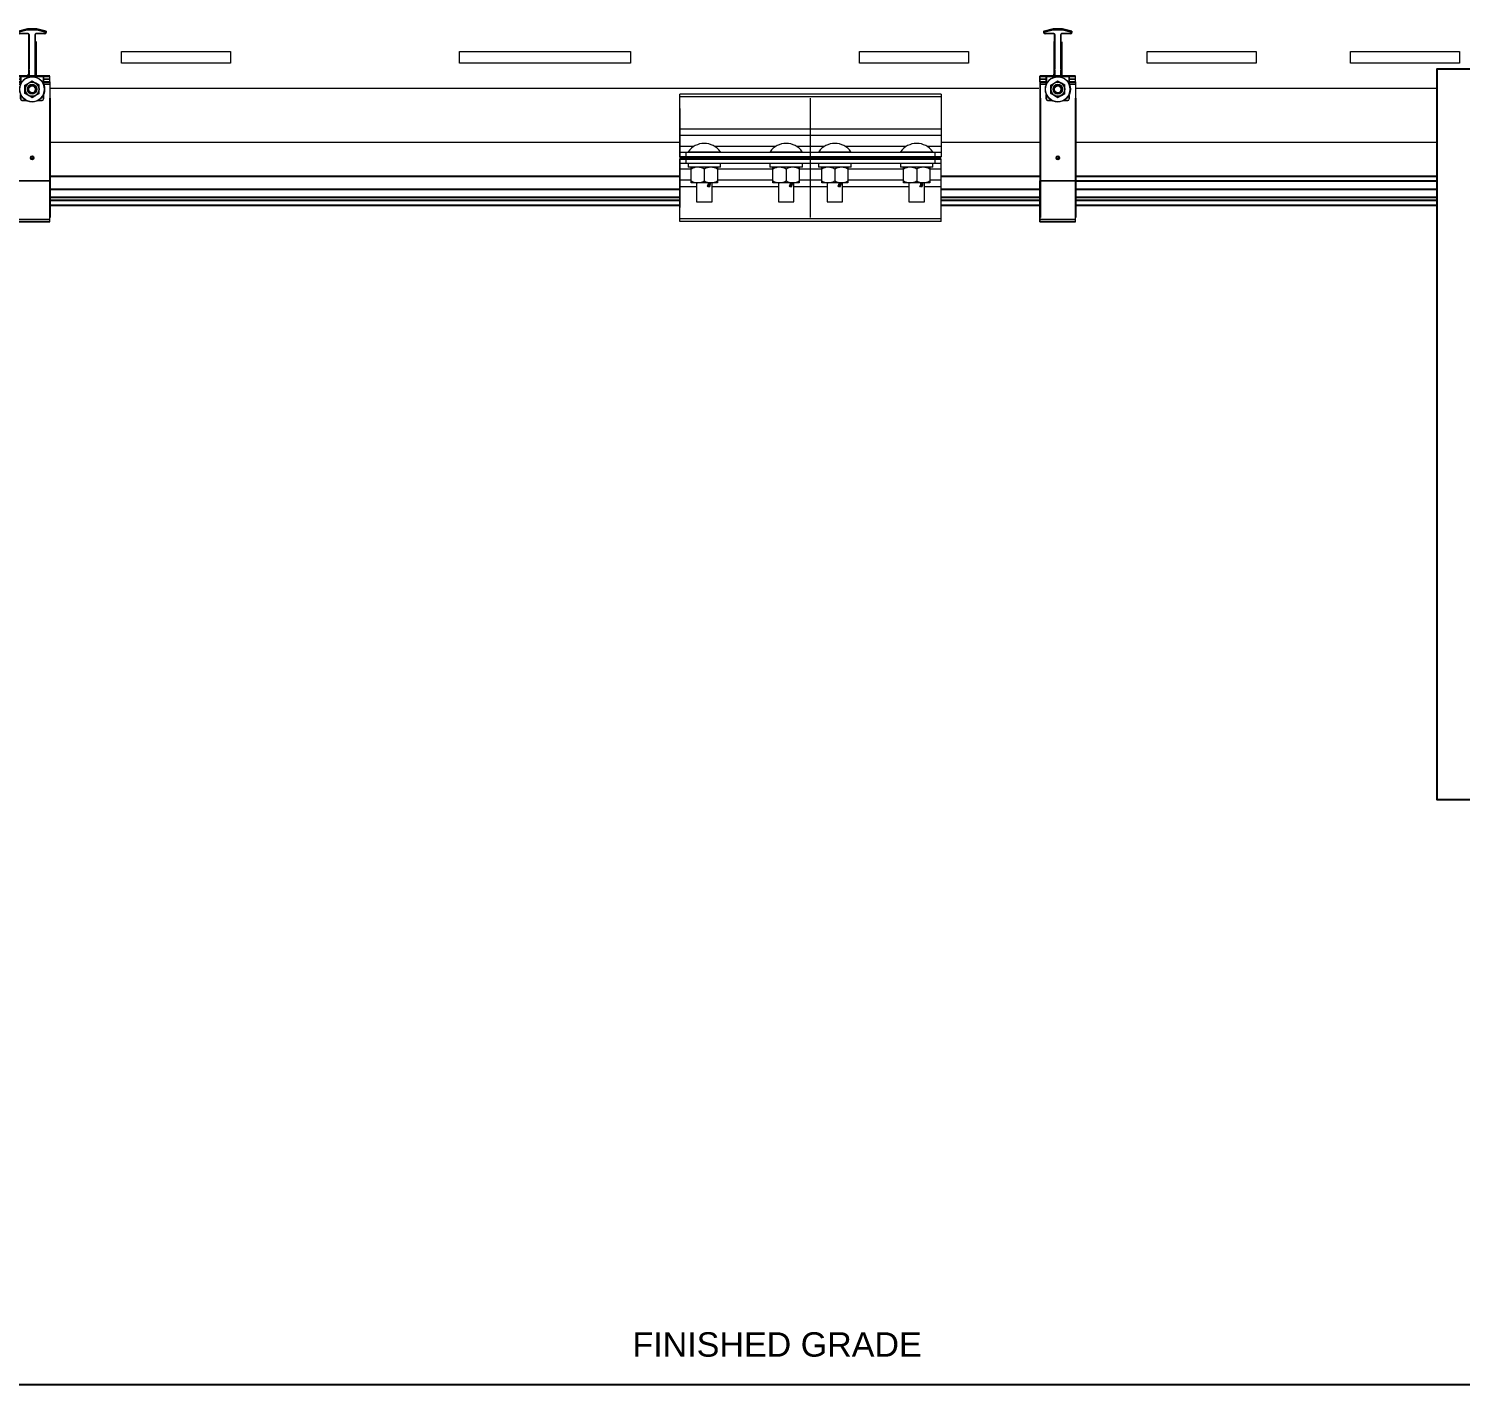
# Model space of a CAD drawing. Header units: feet. Extents: x 0.3 to 98.5, y -18.6 to 31.5.
# Drawn here: x 67.081 to 70.424, y 3.356 to 6.521 of the extents above; entities that cross this region are included whole.
import ezdxf

# ---------------------------------------------------------------- set-up
doc = ezdxf.new("R2010")
doc.units = ezdxf.units.FT
doc.header["$MEASUREMENT"] = 0
for name, color, linetype in [('ATI CENTER SUPPORT', 7, 'Continuous'), ('ATI_EARTH', 34, 'Continuous'), ('DC FEEEDERS', 1, 'Continuous'), ('DC STRING CABLES', 30, 'Continuous'), ('E-COMB-BOX', 42, 'Continuous'), ('G-ANNO-TEXT', 1, 'Continuous')]:
    doc.layers.add(name, color=color, linetype=linetype)
doc.styles.add('NEI-A', font='arial.ttf')

# ---------------------------------------------------------------- blocks, each defined once
blk = doc.blocks.new('CLAMP')
at = {"color": 3, "linetype": 'Continuous', "lineweight": 15}
for p, q in [((-0.0048, 0.1326), (-0.0142, 0.1302)), ((-0.0048, 0.1326), (-0.0048, 0.1315)), ((0.0048, 0.1326), (-0.0048, 0.1326)), ((0.0048, 0.1326), (0.0048, 0.1315)), ((0.0142, 0.1302), (0.0048, 0.1326)), ((-0.0144, 0.1299), (-0.0144, 0.1287)), ((-0.0048, 0.1315), (-0.0142, 0.129)), ((-0.0142, 0.1302), (-0.0142, 0.129)), ((-0.0131, 0.1275), (-0.004, 0.1275)), ((0.0048, 0.1315), (-0.0048, 0.1315)), ((-0.0032, 0.1267), (-0.0032, 0.091)), ((0.0032, 0.1242), (0.0032, 0.1267)), ((0.0032, 0.091), (0.0032, 0.1242)), ((0.004, 0.1275), (0.0131, 0.1275)), ((0.0142, 0.129), (0.0048, 0.1315)), ((0.0142, 0.1302), (0.0142, 0.129)), ((0.0144, 0.1299), (0.0144, 0.1287)), ((-0.0032, 0.0921), (-0.0037, 0.0916)), ((-0.0037, 0.0916), (-0.0037, 0.0905)), ((-0.0037, 0.0916), (-0.0037, 0.0916)), ((-0.0032, 0.091), (-0.0037, 0.0905)), ((-0.0037, 0.0905), (-0.0032, 0.09)), ((-0.0032, 0.09), (-0.0032, 0.0851)), ((0.0032, 0.0921), (0.0037, 0.0916)), ((0.0032, 0.091), (0.0037, 0.0905)), ((0.0037, 0.0905), (0.0032, 0.09)), ((0.0032, 0.0839), (0.0032, 0.09)), ((0.0037, 0.0916), (0.0037, 0.0905)), ((0.0037, 0.0916), (0.0037, 0.0916)), ((-0.0182, 0.0808), (-0.0182, 0.0839)), ((-0.0182, 0.0782), (-0.0182, 0.0808)), ((-0.0182, 0.0808), (-0.0117, 0.0808)), ((-0.0182, 0.0782), (-0.0182, 0.0778)), ((-0.0182, 0.0782), (-0.0117, 0.0782)), ((-0.0182, 0.0778), (-0.0182, 0.0758)), ((-0.0117, 0.0778), (-0.0182, 0.0778)), ((-0.0182, 0.0758), (-0.0182, -0.0236)), ((-0.0117, 0.0758), (-0.0182, 0.0758)), ((-0.0117, 0.0828), (-0.0117, 0.0821)), ((-0.0117, 0.0821), (-0.0117, 0.0755)), ((-0.0072, 0.0839), (-0.0102, 0.0837)), ((-0.0102, 0.0839), (-0.0102, 0.0837)), ((-0.0036, 0.0766), (-0.0072, 0.0745)), ((-0.0072, 0.0704), (-0.0072, 0.0745)), ((-0.0035, 0.0851), (-0.0049, 0.0851)), ((-0.0035, 0.0851), (-0.0049, 0.0851)), ((-0.0049, 0.0848), (-0.0041, 0.0848)), ((-0.0041, 0.0841), (-0.0049, 0.084)), ((-0.0041, 0.0848), (-0.0041, 0.0841)), ((0, 0.0787), (-0.0036, 0.0766)), ((0.0036, 0.0766), (0, 0.0787)), ((0.0072, 0.0745), (0.0036, 0.0766)), ((0.0102, 0.0837), (0.0072, 0.0839)), ((0.0072, 0.0704), (0.0072, 0.0745)), ((0.0102, 0.0839), (0.0102, 0.0837)), ((0.0117, 0.0828), (0.0117, 0.0821)), ((0.0117, 0.0755), (0.0117, 0.0821)), ((0.0117, 0.0808), (0.0182, 0.0808)), ((0.0117, 0.0782), (0.0182, 0.0782)), ((0.0182, 0.0778), (0.0117, 0.0778)), ((0.0182, 0.0758), (0.0117, 0.0758)), ((0.0182, 0.0808), (0.0182, 0.0839)), ((0.0182, 0.0782), (0.0182, 0.0808)), ((0.0182, 0.0782), (0.0182, 0.0778)), ((0.0182, 0.0778), (0.0182, 0.0758)), ((0.0182, 0.0758), (0.0182, -0.0236)), ((-0.0117, 0.0652), (-0.0117, 0.0605)), ((-0.0101, 0.0589), (-0.0056, 0.0589)), ((-0.0072, 0.0662), (-0.0072, 0.0704)), ((-0.0072, 0.0662), (-0.0036, 0.0642)), ((-0.0036, 0.0642), (0, 0.0621)), ((0, 0.0621), (0.0036, 0.0642)), ((0.0036, 0.0642), (0.0072, 0.0662)), ((0.0056, 0.0589), (0.0101, 0.0589)), ((0.0072, 0.0662), (0.0072, 0.0704)), ((0.0117, 0.0605), (0.0117, 0.0652)), ((0.0182, -0.0236), (-0.0182, -0.0236)), ((-0.0182, -0.0633), (-0.0182, -0.0236)), ((0.0182, -0.0633), (0.0182, -0.0236)), ((0.0182, -0.0633), (-0.0182, -0.0633)), ((-0.0182, -0.0657), (-0.0182, -0.0633)), ((0.0182, -0.0657), (-0.0182, -0.0657)), ((0.0182, -0.0657), (0.0182, -0.0633))]:
    blk.add_line(p, q, dxfattribs=at)
at = {"color": 3}
for p, q in [((-0.0182, 0.0839), (0.0182, 0.0839)), ((-0.0182, 0.0612), (-0.0182, -0.0612))]:
    blk.add_line(p, q, dxfattribs=at)
at = {"color": 3, "linetype": 'Continuous', "lineweight": 15}
for radius in [0.0128, 0.0048, 0.0036]:
    blk.add_circle((0, 0.0704), radius, dxfattribs=at)
at = {"color": 3}
blk.add_circle((0, 0), 0.00147, dxfattribs=at)
at = {"color": 3, "linetype": 'Continuous', "lineweight": 15}
for centre, radius, start, end in [((-0.0141, 0.1299), 0.0003, 104.672, 179.9818), ((-0.0141, 0.1287), 0.0003, 104.672, 179.9818), ((-0.0131, 0.1287), 0.00128, 180.0273, 270.0273), ((-0.004, 0.1267), 0.000799, 0.0273, 90.0273), ((0.004, 0.1267), 0.000799, 89.9727, 179.9727), ((0.0131, 0.1287), 0.00128, 269.9727, 359.9727), ((0.0141, 0.1299), 0.0003, 0.0182, 75.328), ((0.0141, 0.1287), 0.0003, 0.0182, 75.328), ((-0.0103, 0.0829), 0.00139, 133.1103, 183.5333), ((-0.0101, 0.0821), 0.0016, 93.3224, 179.9748), ((0, 0.0704), 0.00719, 120, 180), ((-0.0042, 0.0851), 0.00101, 273.3224, 359.9748), ((0, 0.0704), 0.00719, 60, 120), ((0, 0.0704), 0.00719, 0, 60), ((0.0101, 0.0821), 0.0016, 0.0252, 86.6776), ((0.0102, 0.0828), 0.00154, 359.0792, 44.4283), ((-0.0101, 0.0605), 0.0016, 180.0273, 270.0273), ((0, 0.0704), 0.00719, 180, 240), ((0, 0.0704), 0.00719, 240, 300), ((0, 0.0704), 0.00719, 300, 0), ((0.0101, 0.0605), 0.0016, 269.9727, 359.9727)]:
    blk.add_arc(centre, radius, start, end, dxfattribs=at)
blk.add_ellipse((-0.0042, 0.0859), major_axis=(0, 0.00107), ratio=0.942202, start_param=3.200091, end_param=4.712389, dxfattribs=at)
blk = doc.blocks.new('*U20')
at = {"color": 1}
blk.add_line((-0.5005, 0.0354), (-0.5005, 0), dxfattribs=at)
at = {"color": 2}
for p, q in [((-0.5, 0.0354), (-0.5, 0)), ((0.545, 0.0354), (0.545, 0))]:
    blk.add_line(p, q, dxfattribs=at)
at = {"color": 1, "extrusion": (1, 0, 0), "const_width": 1.9558, "elevation": -0.5005}
blk.add_lwpolyline([(0, 0), (0.0354, 0)], dxfattribs=at)
at = {"color": 2, "extrusion": (1, 0, 0), "const_width": 1.9558, "elevation": -0.5005}
blk.add_lwpolyline([(0, 0), (0.0354, 0)], dxfattribs=at)
at = {"color": 1, "extrusion": (0, -1, 0), "const_width": 1.9558, "elevation": -0.0354}
blk.add_lwpolyline([(-0.5, 0), (0.545, 0)], dxfattribs=at)
at = {"color": 2, "extrusion": (-1, 0, 0), "const_width": 1.9558, "elevation": -0.5455}
blk.add_lwpolyline([(0, 0), (-0.0354, 0)], dxfattribs=at)
at = {"color": 1, "extrusion": (0, 1, 0), "const_width": 1.9558}
blk.add_lwpolyline([(0.5, 0), (-0.545, 0)], dxfattribs=at)
blk.add_blockref('CLAMP', (-0.5037, -0.0839))
at = {"xscale": -1}
blk.add_blockref('CLAMP', (0.5487, -0.0839), dxfattribs=at)

msp = doc.modelspace()

# ---------------------------------------------------------------- linework, layer by layer
at = {"color": 1}
msp.add_line((69.49159, 6.49034), (69.49159, 6.4099), dxfattribs=at)
at = {"color": 2}
msp.add_line((69.49272, 6.49034), (69.49272, 6.4099), dxfattribs=at)
at = {"color": 2, "extrusion": (-1, 0, -1.22465e-16), "const_width": 4.44955, "elevation": -67.08185}
msp.add_lwpolyline([(-6.4099, 0), (-6.49034, 0)], dxfattribs=at)
at = {"color": 1, "extrusion": (1, 0, 1.22465e-16), "const_width": 4.44955, "elevation": 69.49159}
msp.add_lwpolyline([(6.4099, 0), (6.49034, 0)], dxfattribs=at)
at = {"color": 2, "extrusion": (1, 0, 1.22465e-16), "const_width": 4.44955, "elevation": 69.49159}
msp.add_lwpolyline([(6.4099, 0), (6.49034, 0)], dxfattribs=at)
at = {"color": 1, "extrusion": (0, -1, 0), "const_width": 4.44955, "elevation": -6.49034}
msp.add_lwpolyline([(69.49272, 0), (70.83592, 0)], dxfattribs=at)
at = {"color": 1, "extrusion": (0, 1, 0), "const_width": 4.44955, "elevation": 6.4099}
msp.add_lwpolyline([(-69.49272, 0), (-70.36925, 0)], dxfattribs=at)
at = {"layer": 'ATI CENTER SUPPORT', "color": 8, "linetype": 'Continuous', "lineweight": 15}
for p, q in [((67.13105, 6.38198), (69.43957, 6.38198)), ((68.60185, 6.22172, -0.00016), (68.60185, 6.36754, -0.00016)), ((69.21149, 6.36754, -0.00016), (68.60185, 6.36754, -0.00016)), ((69.21149, 6.3613, -0.00016), (68.60185, 6.3613, -0.00016)), ((68.90667, 6.07977), (68.90667, 6.35824)), ((69.21149, 6.36754, -0.00016), (69.21149, 6.22172, -0.00016)), ((69.52536, 6.38198), (70.36947, 6.38198)), ((69.21149, 6.28642, -0.00016), (68.60185, 6.28642, -0.00016)), ((67.13105, 6.25534), (68.60185, 6.25534)), ((69.21149, 6.27134, -0.00016), (68.60185, 6.27134, -0.00016)), ((69.21149, 6.25534), (69.4428, 6.25534)), ((69.52536, 6.25534), (70.36947, 6.25534)), ((68.6337, 6.24541, -0.00016), (68.60185, 6.24541, -0.00016)), ((68.60185, 6.23206, -0.00016), (69.21149, 6.23206, -0.00016)), ((69.21149, 6.22172, -0.00016), (68.60185, 6.22172, -0.00016)), ((68.60185, 6.219, 0.14851), (69.21149, 6.219, 0.14851)), ((68.6155, 6.23206, -0.00016), (68.6155, 6.22172, -0.00016)), ((68.62116, 6.23347, -0.00016), (68.62116, 6.23206, -0.00016)), ((68.62116, 6.23347, -0.00016), (68.69627, 6.23347, -0.00016)), ((68.64052, 6.21777, -0.00016), (68.64052, 6.22172, -0.00016)), ((68.64456, 6.22172, -0.00016), (68.64456, 6.21777, -0.00016)), ((68.64724, 6.21632, -0.00016), (68.64456, 6.21777, -0.00016)), ((68.67287, 6.21777, -0.00016), (68.67021, 6.21632, -0.00016)), ((68.67287, 6.21777, -0.00016), (68.67287, 6.22172, -0.00016)), ((68.67692, 6.22172, -0.00016), (68.67692, 6.21777, -0.00016)), ((68.82478, 6.24541, -0.00016), (68.68373, 6.24541, -0.00016)), ((68.69627, 6.23206, -0.00016), (68.69627, 6.23347, -0.00016)), ((68.81224, 6.23347, -0.00016), (68.81224, 6.23206, -0.00016)), ((68.81224, 6.23347, -0.00016), (68.88736, 6.23347, -0.00016)), ((68.8316, 6.21777, -0.00016), (68.8316, 6.22172, -0.00016)), ((68.83564, 6.22172, -0.00016), (68.83564, 6.21777, -0.00016)), ((68.83832, 6.21632, -0.00016), (68.83564, 6.21777, -0.00016)), ((68.86396, 6.21777, -0.00016), (68.86129, 6.21632, -0.00016)), ((68.86396, 6.21777, -0.00016), (68.86396, 6.22172, -0.00016)), ((68.868, 6.22172, -0.00016), (68.868, 6.21777, -0.00016)), ((68.93852, 6.24541, -0.00016), (68.87482, 6.24541, -0.00016)), ((68.88736, 6.23206, -0.00016), (68.88736, 6.23347, -0.00016)), ((68.92598, 6.23347, -0.00016), (68.92598, 6.23206, -0.00016)), ((68.92598, 6.23347, -0.00016), (69.0011, 6.23347, -0.00016)), ((68.94534, 6.21777, -0.00016), (68.94534, 6.22172, -0.00016)), ((68.94938, 6.22172, -0.00016), (68.94938, 6.21777, -0.00016)), ((68.94938, 6.21777, -0.00016), (68.95205, 6.21632, -0.00016)), ((68.95206, 6.21632, -0.00016), (68.94938, 6.21777, -0.00016)), ((68.97502, 6.21632, -0.00016), (68.9777, 6.21777, -0.00016)), ((68.9777, 6.21777, -0.00016), (68.97503, 6.21632, -0.00016)), ((68.9777, 6.21777, -0.00016), (68.9777, 6.22172, -0.00016)), ((68.98174, 6.22172, -0.00016), (68.98174, 6.21632, -0.00016)), ((69.12961, 6.24541, -0.00016), (68.98856, 6.24541, -0.00016)), ((69.0011, 6.23206, -0.00016), (69.0011, 6.23347, -0.00016)), ((69.11707, 6.23347, -0.00016), (69.11707, 6.23206, -0.00016)), ((69.11707, 6.23347, -0.00016), (69.19218, 6.23347, -0.00016)), ((69.13642, 6.21777, -0.00016), (69.13642, 6.22172, -0.00016)), ((69.14047, 6.22172, -0.00016), (69.14047, 6.21777, -0.00016)), ((69.14314, 6.21632, -0.00016), (69.14047, 6.21777, -0.00016)), ((69.14047, 6.21777, -0.00016), (69.14313, 6.21632, -0.00016)), ((69.1661, 6.21632, -0.00016), (69.16878, 6.21777, -0.00016)), ((69.16878, 6.21777, -0.00016), (69.16611, 6.21632, -0.00016)), ((69.16878, 6.21777, -0.00016), (69.16878, 6.22172, -0.00016)), ((69.17282, 6.22172, -0.00016), (69.17282, 6.21632, -0.00016)), ((69.21149, 6.24541, -0.00016), (69.17964, 6.24541, -0.00016)), ((69.19218, 6.23206, -0.00016), (69.19218, 6.23347, -0.00016)), ((69.19784, 6.22172, -0.00016), (69.19784, 6.23206, -0.00016)), ((68.60185, 6.21632, -0.00016), (69.21149, 6.21632, -0.00016)), ((68.60185, 6.0705, -0.00016), (68.60185, 6.21632, -0.00016)), ((69.21149, 6.20597, -0.00016), (68.60185, 6.20597, -0.00016)), ((68.62804, 6.19263, -0.00016), (68.60185, 6.19263, -0.00016)), ((68.6155, 6.21632, -0.00016), (68.6155, 6.20597, -0.00016)), ((68.62079, 6.20597, -0.00016), (68.62079, 6.19731, -0.00016)), ((68.69665, 6.19731, -0.00016), (68.62079, 6.19731, -0.00016)), ((68.62804, 6.16085, -0.00016), (68.62804, 6.19731, -0.00016)), ((68.65872, 6.19297, -0.00016), (68.65872, 6.16518, -0.00016)), ((68.6894, 6.19731, -0.00016), (68.6894, 6.16085, -0.00016)), ((68.81912, 6.19263, -0.00016), (68.6894, 6.19263, -0.00016)), ((68.69665, 6.19731, -0.00016), (68.69665, 6.20597, -0.00016)), ((68.81187, 6.20597, -0.00016), (68.81187, 6.19731, -0.00016)), ((68.88773, 6.19731, -0.00016), (68.81187, 6.19731, -0.00016)), ((68.81912, 6.16085, -0.00016), (68.81912, 6.19731, -0.00016)), ((68.8498, 6.19297, -0.00016), (68.8498, 6.16518, -0.00016)), ((68.88048, 6.19731, -0.00016), (68.88048, 6.16085, -0.00016)), ((68.93286, 6.19263, -0.00016), (68.88048, 6.19263, -0.00016)), ((68.88773, 6.19731, -0.00016), (68.88773, 6.20597, -0.00016)), ((68.92561, 6.20597, -0.00016), (68.92561, 6.19731, -0.00016)), ((69.00147, 6.19731, -0.00016), (68.92561, 6.19731, -0.00016)), ((68.93286, 6.16085, -0.00016), (68.93286, 6.19731, -0.00016)), ((68.96354, 6.19297, -0.00016), (68.96354, 6.16518, -0.00016)), ((68.99422, 6.19731, -0.00016), (68.99422, 6.16085, -0.00016)), ((69.12394, 6.19263, -0.00016), (68.99422, 6.19263, -0.00016)), ((69.00147, 6.19731, -0.00016), (69.00147, 6.20597, -0.00016)), ((69.11669, 6.20597, -0.00016), (69.11669, 6.19731, -0.00016)), ((69.19256, 6.19731, -0.00016), (69.11669, 6.19731, -0.00016)), ((69.12394, 6.16085, -0.00016), (69.12394, 6.19731, -0.00016)), ((69.15462, 6.19297, -0.00016), (69.15462, 6.16518, -0.00016)), ((69.1853, 6.19731, -0.00016), (69.1853, 6.16085, -0.00016)), ((69.21149, 6.19263, -0.00016), (69.1853, 6.19263, -0.00016)), ((69.19256, 6.19731, -0.00016), (69.19256, 6.20597, -0.00016)), ((69.19784, 6.20597, -0.00016), (69.19784, 6.21632, -0.00016)), ((69.21149, 6.0705, -0.00016), (69.21149, 6.21632, -0.00016)), ((68.62804, 6.16669, -0.00016), (68.60185, 6.16669, -0.00016)), ((68.64066, 6.15162, -0.00016), (68.60185, 6.15162, -0.00016)), ((68.6894, 6.16085, -0.00016), (68.62804, 6.16085, -0.00016)), ((68.64066, 6.16085, -0.00016), (68.64066, 6.1165, -0.00016)), ((68.66801, 6.15167, -0.00016), (68.66624, 6.15362, -0.00016)), ((68.67102, 6.15167, -0.00016), (68.66801, 6.15167, -0.00016)), ((68.67677, 6.1165, -0.00016), (68.67677, 6.16085, -0.00016)), ((68.83174, 6.15162, -0.00016), (68.67677, 6.15162, -0.00016)), ((68.81912, 6.16669, -0.00016), (68.6894, 6.16669, -0.00016)), ((68.88048, 6.16085, -0.00016), (68.81912, 6.16085, -0.00016)), ((68.83174, 6.16085, -0.00016), (68.83174, 6.1165, -0.00016)), ((68.8591, 6.15167, -0.00016), (68.85733, 6.15362, -0.00016)), ((68.8621, 6.15167, -0.00016), (68.8591, 6.15167, -0.00016)), ((68.86786, 6.1165, -0.00016), (68.86786, 6.16085, -0.00016)), ((68.94548, 6.15162, -0.00016), (68.86786, 6.15162, -0.00016)), ((68.93286, 6.16669, -0.00016), (68.88048, 6.16669, -0.00016)), ((68.99422, 6.16085, -0.00016), (68.93286, 6.16085, -0.00016)), ((68.94548, 6.16085, -0.00016), (68.94548, 6.1165, -0.00016)), ((68.97284, 6.15167, -0.00016), (68.97107, 6.15362, -0.00016)), ((68.97584, 6.15167, -0.00016), (68.97284, 6.15167, -0.00016)), ((68.9816, 6.1165, -0.00016), (68.9816, 6.16085, -0.00016)), ((69.13657, 6.15162, -0.00016), (68.9816, 6.15162, -0.00016)), ((69.12394, 6.16669, -0.00016), (68.99422, 6.16669, -0.00016)), ((69.1853, 6.16085, -0.00016), (69.12394, 6.16085, -0.00016)), ((69.13657, 6.16085, -0.00016), (69.13657, 6.1165, -0.00016)), ((69.16392, 6.15167, -0.00016), (69.16215, 6.15362, -0.00016)), ((69.16692, 6.15167, -0.00016), (69.16392, 6.15167, -0.00016)), ((69.17268, 6.1165, -0.00016), (69.17268, 6.16085, -0.00016)), ((69.21149, 6.15162, -0.00016), (69.17268, 6.15162, -0.00016)), ((69.21149, 6.16669, -0.00016), (69.1853, 6.16669, -0.00016)), ((68.64066, 6.1165, -0.00016), (68.67677, 6.1165, -0.00016)), ((68.83174, 6.1165, -0.00016), (68.86786, 6.1165, -0.00016)), ((68.94548, 6.1165, -0.00016), (68.9816, 6.1165, -0.00016)), ((69.13657, 6.1165, -0.00016), (69.17268, 6.1165, -0.00016)), ((69.21149, 6.07674, -0.00016), (68.60185, 6.07674, -0.00016)), ((69.21149, 6.0705, -0.00016), (68.60185, 6.0705, -0.00016))]:
    msp.add_line(p, q, dxfattribs=at)
at = {"layer": 'ATI CENTER SUPPORT', "color": 8, "linetype": 'Continuous', "lineweight": 15, "extrusion": (1, 0, 0)}
for p, q in [((68.60185, 6.33458), (68.60185, 6.10343)), ((68.60185, 6.219, 0.14851), (68.60185, 6.219, -0.33334))]:
    msp.add_line(p, q, dxfattribs=at)
at = {"layer": 'ATI CENTER SUPPORT', "color": 8, "linetype": 'Continuous', "lineweight": 15, "extrusion": (0, 0, -1)}
msp.add_line((68.60185, 6.219, -0.14851), (69.21149, 6.219, -0.14851), dxfattribs=at)
at = {"layer": 'ATI CENTER SUPPORT', "color": 8, "linetype": 'Continuous', "lineweight": 15, "extrusion": (-1, 0, 0)}
for p, q in [((68.90667, 6.219), (68.90667, 6.21902, 0.27432)), ((68.90667, 6.219, 0.27432), (68.90667, 6.21902, -0.00016)), ((69.21149, 6.219, -0.14851), (69.21149, 6.219, 0.14851))]:
    msp.add_line(p, q, dxfattribs=at)
at = {"layer": 'ATI CENTER SUPPORT', "color": 8, "linetype": 'Continuous', "lineweight": 15}
for points in [[(67.29821, 6.46759), (67.55256, 6.46759), (67.55256, 6.43991), (67.29821, 6.43991)], [(68.0872, 6.46759), (68.48624, 6.46759), (68.48624, 6.43991), (68.0872, 6.43991)], [(69.02088, 6.46759), (69.27523, 6.46759), (69.27523, 6.43991), (69.02088, 6.43991)], [(69.69293, 6.46759), (69.94728, 6.46759), (69.94728, 6.43991), (69.69293, 6.43991)], [(70.16726, 6.46759), (70.42161, 6.46759), (70.42161, 6.43991), (70.16726, 6.43991)]]:
    msp.add_lwpolyline(points, close=True, dxfattribs=at)
at = {"layer": 'ATI CENTER SUPPORT', "color": 8, "linetype": 'Continuous', "lineweight": 15, "elevation": -0.00016, "flags": 128}
for points in [[(68.64456, 6.21777), (68.64338, 6.21838), (68.64221, 6.21873), (68.64137, 6.21875), (68.64085, 6.21854), (68.64056, 6.21812), (68.64052, 6.21777)], [(68.67692, 6.21777), (68.67674, 6.21838), (68.67616, 6.21873), (68.67536, 6.21875), (68.67448, 6.21854), (68.67349, 6.21812), (68.67287, 6.21777)], [(68.83564, 6.21777), (68.83446, 6.21838), (68.83329, 6.21873), (68.83246, 6.21875), (68.83193, 6.21854), (68.83165, 6.21812), (68.8316, 6.21777)], [(68.868, 6.21777), (68.86782, 6.21838), (68.86725, 6.21873), (68.86644, 6.21875), (68.86556, 6.21854), (68.86458, 6.21812), (68.86396, 6.21777)], [(68.94534, 6.21777), (68.94552, 6.21838), (68.94609, 6.21873), (68.9469, 6.21875), (68.94778, 6.21854), (68.94876, 6.21812), (68.94938, 6.21777)], [(68.94938, 6.21777), (68.9482, 6.21838), (68.94703, 6.21873), (68.9462, 6.21875), (68.94567, 6.21854), (68.94539, 6.21812), (68.94534, 6.21777)], [(68.9777, 6.21777), (68.97888, 6.21838), (68.98005, 6.21873), (68.98089, 6.21875), (68.98141, 6.21854), (68.98169, 6.21812), (68.98174, 6.21777)], [(68.98174, 6.21777), (68.98156, 6.21838), (68.98099, 6.21873), (68.98018, 6.21875), (68.9793, 6.21854), (68.97832, 6.21812), (68.9777, 6.21777)], [(69.13642, 6.21777), (69.1366, 6.21838), (69.13718, 6.21873), (69.13798, 6.21875), (69.13886, 6.21854), (69.13985, 6.21812), (69.14047, 6.21777)], [(69.14047, 6.21777), (69.13929, 6.21838), (69.13812, 6.21873), (69.13728, 6.21875), (69.13675, 6.21854), (69.13647, 6.21812), (69.13642, 6.21777)], [(69.16878, 6.21777), (69.16996, 6.21838), (69.17113, 6.21873), (69.17197, 6.21875), (69.17249, 6.21854), (69.17278, 6.21812), (69.17282, 6.21777)], [(69.17282, 6.21777), (69.17265, 6.21838), (69.17207, 6.21873), (69.17127, 6.21875), (69.17038, 6.21854), (69.1694, 6.21812), (69.16878, 6.21777)]]:
    msp.add_lwpolyline(points, dxfattribs=at)
at = {"layer": 'ATI CENTER SUPPORT', "color": 8, "linetype": 'Continuous', "lineweight": 15}
for centre, radius, start, end in [((68.65872, 6.20658, -0.00016), 0.04619, 35.60762, 144.39238), ((68.8498, 6.20658, -0.00016), 0.04619, 35.60762, 144.39238), ((68.96354, 6.20658, -0.00016), 0.04619, 35.60762, 144.39238), ((69.15462, 6.20658, -0.00016), 0.04619, 35.60762, 144.39238), ((68.64394, 6.166, -0.00016), 0.03131, 91.02642, 120.52205), ((68.64218, 6.16376, -0.00016), 0.03356, 60.48832, 87.9632), ((68.67522, 6.16388, -0.00016), 0.03345, 91.98948, 119.55899), ((68.67326, 6.16516, -0.00016), 0.03215, 59.87257, 88.57895), ((68.83502, 6.166, -0.00016), 0.03131, 91.02642, 120.52205), ((68.83327, 6.16376, -0.00016), 0.03356, 60.48832, 87.9632), ((68.8663, 6.16388, -0.00016), 0.03345, 91.98948, 119.55899), ((68.86434, 6.16516, -0.00016), 0.03215, 59.87257, 88.57895), ((68.94876, 6.166, -0.00016), 0.03131, 91.02642, 120.52205), ((68.94701, 6.16376, -0.00016), 0.03356, 60.48832, 87.9632), ((68.98004, 6.16388, -0.00016), 0.03345, 91.98948, 119.55899), ((68.97808, 6.16516, -0.00016), 0.03215, 59.87257, 88.57895), ((69.13984, 6.166, -0.00016), 0.03131, 91.02642, 120.52205), ((69.13809, 6.16376, -0.00016), 0.03356, 60.48832, 87.9632), ((69.17113, 6.16388, -0.00016), 0.03345, 91.98948, 119.55899), ((69.16917, 6.16516, -0.00016), 0.03215, 59.87257, 88.57895), ((68.64394, 6.19215, -0.00016), 0.03131, 239.47795, 268.97358), ((68.64218, 6.19439, -0.00016), 0.03356, 272.0368, 299.51168), ((68.67522, 6.19428, -0.00016), 0.03345, 240.44101, 268.01052), ((68.65872, 6.16011, -0.00016), 0.00994, 319.23661, 4.23761), ((68.65363, 6.16024, -0.00016), 0.01675, 329.22727, 2.08866), ((68.65663, 6.16024, -0.00016), 0.01675, 329.22727, 2.08866), ((68.67326, 6.19299, -0.00016), 0.03215, 271.42105, 300.12743), ((68.83502, 6.19215, -0.00016), 0.03131, 239.47795, 268.97358), ((68.83327, 6.19439, -0.00016), 0.03356, 272.0368, 299.51168), ((68.8663, 6.19428, -0.00016), 0.03345, 240.44101, 268.01052), ((68.8498, 6.16011, -0.00016), 0.00994, 319.23661, 4.23761), ((68.84471, 6.16024, -0.00016), 0.01675, 329.22727, 2.08866), ((68.84771, 6.16024, -0.00016), 0.01675, 329.22727, 2.08866), ((68.86434, 6.19299, -0.00016), 0.03215, 271.42105, 300.12743), ((68.94876, 6.19215, -0.00016), 0.03131, 239.47795, 268.97358), ((68.94701, 6.19439, -0.00016), 0.03356, 272.0368, 299.51168), ((68.98004, 6.19428, -0.00016), 0.03345, 240.44101, 268.01052), ((68.96354, 6.16011, -0.00016), 0.00994, 319.23661, 4.23761), ((68.95845, 6.16024, -0.00016), 0.01675, 329.22727, 2.08866), ((68.96145, 6.16024, -0.00016), 0.01675, 329.22727, 2.08866), ((68.97808, 6.19299, -0.00016), 0.03215, 271.42105, 300.12743), ((69.13984, 6.19215, -0.00016), 0.03131, 239.47795, 268.97358), ((69.13809, 6.19439, -0.00016), 0.03356, 272.0368, 299.51168), ((69.17113, 6.19428, -0.00016), 0.03345, 240.44101, 268.01052), ((69.15462, 6.16011, -0.00016), 0.00994, 319.23661, 4.23761), ((69.14953, 6.16024, -0.00016), 0.01675, 329.22727, 2.08866), ((69.15253, 6.16024, -0.00016), 0.01675, 329.22727, 2.08866), ((69.16917, 6.19299, -0.00016), 0.03215, 271.42105, 300.12743)]:
    msp.add_arc(centre, radius, start, end, dxfattribs=at)
at = {"layer": 'ATI_EARTH', "color": 7}
msp.add_lwpolyline([(66.76685, 3.35561), (88.3762, 3.35561)], dxfattribs=at)
at = {"layer": 'DC FEEEDERS'}
for points in [[(68.60185, 6.1752), (67.13064, 6.1752)], [(69.4428, 6.1752), (69.21149, 6.1752)], [(70.36947, 6.1752), (69.52536, 6.1752)], [(68.60185, 6.11918), (67.13064, 6.11918)], [(69.4428, 6.11918), (69.21149, 6.11918)], [(70.36947, 6.11918), (69.52536, 6.11918)]]:
    msp.add_lwpolyline(points, dxfattribs=at)
at = {"layer": 'DC STRING CABLES', "flags": 128}
for points in [[(69.52536, 6.16514), (70.36947, 6.16514)], [(67.13064, 6.14623), (68.60185, 6.14623)], [(67.13064, 6.12732), (68.60185, 6.12732)], [(69.21149, 6.14623), (69.4428, 6.14623)], [(69.21149, 6.12732), (69.4428, 6.12732)], [(69.52536, 6.14623), (70.36947, 6.14623)], [(69.52536, 6.12732), (70.36947, 6.12732)], [(67.13064, 6.10842), (68.60185, 6.10842)], [(69.21149, 6.10842), (69.4428, 6.10842)], [(69.52536, 6.10842), (70.36947, 6.10842)]]:
    msp.add_lwpolyline(points, dxfattribs=at)
at = {"layer": 'E-COMB-BOX'}
msp.add_lwpolyline([(70.88135, 4.72064), (70.36947, 4.72064), (70.36947, 6.42693), (70.88135, 6.42693)], dxfattribs=at)

# ---------------------------------------------------------------- block references
at = {"yscale": 2.275051939133412, "zscale": 2.275051939133412}
for p, xscale in [((67.08916, 6.219), -2.275051939133412), ((69.48428, 6.219), 2.275051939133412)]:
    msp.add_blockref('CLAMP', p, dxfattribs=dict(at, xscale=xscale))
at = {"layer": 'ATI CENTER SUPPORT', "color": 8, "linetype": 'Continuous', "lineweight": 15, "xscale": 2.275051939133412, "yscale": 2.275051939133412, "zscale": 2.275051939133412}
msp.add_blockref('*U20', (68.23553, 6.4099), dxfattribs=at)

# ---------------------------------------------------------------- texts
at = {"layer": 'G-ANNO-TEXT', "insert": (68.49098, 3.47719), "char_height": 0.0568763, "width": 0.6717556, "attachment_point": 1, "style": 'NEI-A', "bg_fill": 3, "box_fill_scale": 1.5, "bg_fill_color": 256, "bg_fill_transparency": 0}
msp.add_mtext('\\pt0.17063;FINISHED GRADE', dxfattribs=at)

doc.saveas('drawing.dxf')
